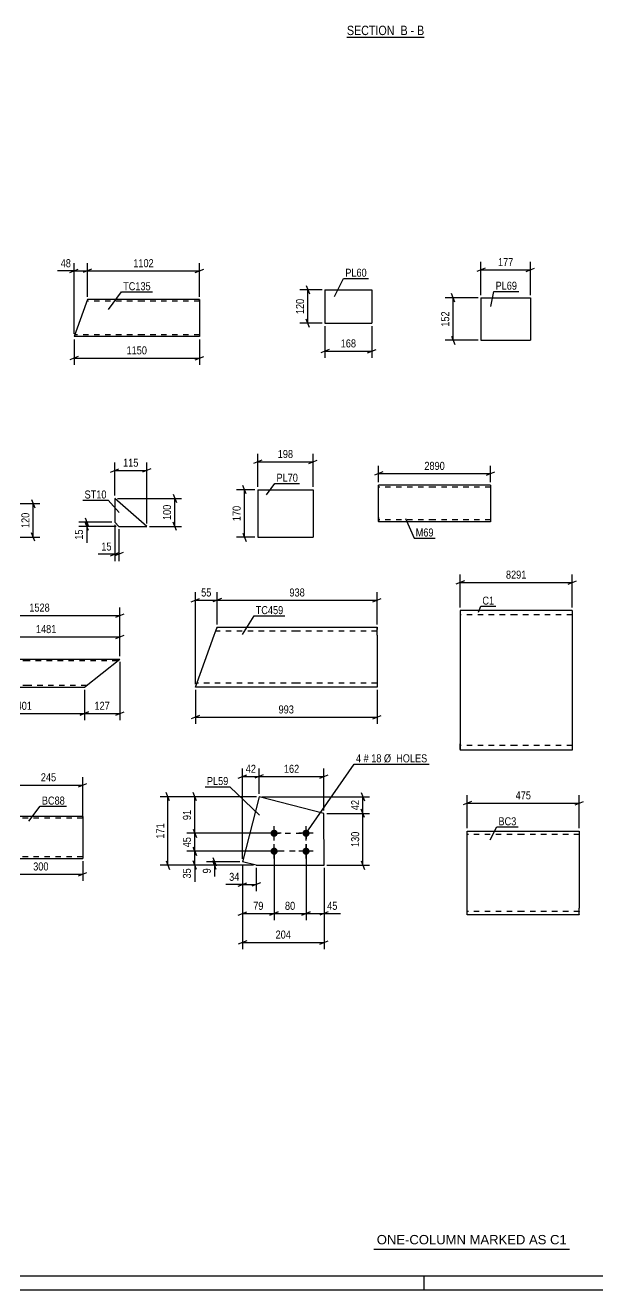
# Model space of a CAD drawing. Header units: millimetres. Extents: x 0 to 1189, y 0 to 841.
# Drawn here: x 626.3 to 831.1, y 0 to 452.5 of the extents above; entities that cross this region are included whole.
import ezdxf

# ---------------------------------------------------------------- set-up
doc = ezdxf.new("R2010")
doc.units = ezdxf.units.MM
doc.linetypes.add('DXK_LINE_DOT2', pattern=[3.9198, 1.9599, -1.9599])
doc.styles.add('Arial', font='ARIAL.TTF', dxfattribs={"height": 0.2})
doc.styles.add('Arial Narrow', font='ARIALN.TTF', dxfattribs={"height": 0.2})

# ---------------------------------------------------------------- blocks, each defined once
blk = doc.blocks.new('Unknown-682122038-1161')
at = {"color": 5, "linetype": 'Continuous'}
for p, q in [((5, 5), (1184, 5)), ((769, 0), (769, 5)), ((0, 0), (1189, 0))]:
    blk.add_line(p, q, dxfattribs=at)
blk = doc.blocks.new('Unknown-682122038-13 - 21619')
at = {"color": 6, "linetype": 'Continuous'}
blk.add_line((741.38, 448.26), (769.02, 448.26), dxfattribs=at)
at = {"color": 0, "linetype": 'Continuous'}
blk.add_wipeout([(759.49, 449.01), (759.49, 452.51), (741.38, 452.51), (741.38, 449.01)], dxfattribs=at)
at = {"color": 7, "linetype": 'Continuous', "style": 'Arial Narrow'}
blk.add_text('SECTION ', height=3.34, dxfattribs=at).set_placement((741.38, 449.01))
at = {"color": 0, "linetype": 'Continuous'}
blk.add_wipeout([(763.09, 449.01), (763.09, 452.51), (760.54, 452.51), (760.54, 449.01)], dxfattribs=at)
blk.add_wipeout([(765.42, 449.01), (765.42, 452.51), (764.14, 452.51), (764.14, 449.01)], dxfattribs=at)
at = {"color": 7, "linetype": 'Continuous', "style": 'Arial Narrow'}
blk.add_text('B', height=3.34, dxfattribs=at).set_placement((760.54, 449.01))
at = {"color": 0, "linetype": 'Continuous'}
blk.add_wipeout([(769.02, 449.01), (769.02, 452.51), (766.47, 452.51), (766.47, 449.01)], dxfattribs=at)
at = {"color": 7, "linetype": 'Continuous', "style": 'Arial Narrow'}
for s, p in [('-', (764.14, 449.01)), ('B', (766.47, 449.01))]:
    blk.add_text(s, height=3.34, dxfattribs=at).set_placement(p)
blk = doc.blocks.new('Part-682122038-30388 - 30387')
at = {"color": 2, "linetype": 'Continuous'}
for p, q in [((709.47, 286.3), (709.47, 269.3)), ((709.47, 286.3), (729.24, 286.3)), ((729.24, 286.3), (729.24, 269.3)), ((709.47, 269.3), (729.24, 269.3))]:
    blk.add_line(p, q, dxfattribs=at)
blk = doc.blocks.new('Part-682122038-30403 - 30402')
at = {"color": 2, "linetype": 'Continuous'}
for p, q in [((772.7, 287.98), (752.7, 287.98)), ((752.7, 276.38), (752.7, 287.98)), ((792.8, 287.98), (772.8, 287.98)), ((792.8, 287.98), (792.8, 274.78)), ((752.7, 276.38), (752.7, 274.78)), ((772.7, 274.78), (752.7, 274.78)), ((792.8, 274.78), (772.8, 274.78))]:
    blk.add_line(p, q, dxfattribs=at)
at = {"color": 7, "linetype": 'DXK_LINE_DOT2'}
for p, q in [((772.7, 287.18), (752.7, 287.18)), ((792.8, 287.18), (772.8, 287.18)), ((752.7, 274.91), (752.7, 276.38)), ((752.7, 275.58), (752.7, 275.65)), ((772.7, 275.58), (752.7, 275.58)), ((792.8, 275.58), (772.8, 275.58)), ((792.8, 275.58), (792.8, 275.65))]:
    blk.add_line(p, q, dxfattribs=at)
blk = doc.blocks.new('Part-682122038-30410 - 30409')
at = {"color": 2, "linetype": 'Continuous'}
for p, q in [((801.9, 243.13), (781.9, 243.13)), ((781.9, 243.13), (781.9, 196.33)), ((822, 243.13), (802, 243.13)), ((822, 243.13), (822, 193.13)), ((781.9, 196.33), (781.9, 193.13)), ((801.9, 193.13), (781.9, 193.13)), ((822, 193.13), (802, 193.13))]:
    blk.add_line(p, q, dxfattribs=at)
at = {"color": 7, "linetype": 'DXK_LINE_DOT2'}
for p, q in [((801.9, 241.53), (781.9, 241.53)), ((781.9, 241.53), (781.9, 239.93)), ((822, 241.53), (802, 241.53)), ((781.9, 193.38), (781.9, 196.33)), ((801.9, 194.73), (781.9, 194.73)), ((822, 194.73), (802, 194.73))]:
    blk.add_line(p, q, dxfattribs=at)
blk = doc.blocks.new('Part-682122038-34749 - 34748')
at = {"color": 2, "linetype": 'Continuous'}
for p, q in [((648.08, 353.12), (643.71, 341.12)), ((648.51, 354.32), (648.08, 353.12)), ((668.51, 354.32), (648.51, 354.32)), ((688.61, 354.32), (668.61, 354.32)), ((688.61, 354.32), (688.61, 354.23)), ((688.61, 354.23), (688.61, 341.12)), ((668.51, 341.12), (643.71, 341.12)), ((688.61, 341.12), (668.61, 341.12))]:
    blk.add_line(p, q, dxfattribs=at)
at = {"color": 7, "linetype": 'DXK_LINE_DOT2'}
for p, q in [((668.51, 353.72), (648.29, 353.72)), ((648.48, 354.23), (648.39, 353.97)), ((648.51, 354.32), (648.48, 354.23)), ((688.61, 353.72), (668.61, 353.72)), ((688.61, 353.97), (688.61, 354.32)), ((668.51, 341.72), (643.93, 341.72)), ((688.61, 341.72), (668.61, 341.72))]:
    blk.add_line(p, q, dxfattribs=at)
blk = doc.blocks.new('Part-682122038-30281 - 30280')
at = {"color": 2, "linetype": 'Continuous'}
for p, q in [((784.44, 134.15), (784.44, 164.15)), ((784.44, 164.15), (804.44, 164.15)), ((804.54, 164.15), (824.54, 164.15)), ((824.54, 164.15), (824.54, 161.75)), ((824.54, 161.75), (824.54, 136.55)), ((824.54, 134.15), (824.54, 136.55)), ((804.44, 134.15), (784.44, 134.15)), ((824.54, 134.15), (804.54, 134.15))]:
    blk.add_line(p, q, dxfattribs=at)
at = {"color": 7, "linetype": 'DXK_LINE_DOT2'}
for p, q in [((804.44, 162.95), (784.44, 162.95)), ((824.54, 162.95), (804.54, 162.95)), ((824.54, 135.35), (824.54, 136.55)), ((784.44, 135.35), (784.44, 135.44)), ((804.44, 135.35), (784.44, 135.35)), ((824.54, 135.35), (804.54, 135.35)), ((824.54, 135.44), (824.54, 135.35)), ((824.54, 134.33), (824.54, 134.15))]:
    blk.add_line(p, q, dxfattribs=at)
blk = doc.blocks.new('Part-682122038-30373 - 30372')
at = {"color": 2, "linetype": 'Continuous'}
for p, q in [((733.49, 357.88), (733.49, 345.88)), ((733.49, 357.88), (750.28, 357.88)), ((750.28, 357.88), (750.28, 345.88)), ((733.49, 345.88), (750.28, 345.88))]:
    blk.add_line(p, q, dxfattribs=at)
blk = doc.blocks.new('Part-682122038-30381 - 30380')
at = {"color": 2, "linetype": 'Continuous'}
for p, q in [((789.34, 354.98), (789.34, 339.78)), ((789.34, 354.98), (807.02, 354.98)), ((807.02, 354.98), (807.02, 339.78)), ((789.34, 339.78), (807.02, 339.78))]:
    blk.add_line(p, q, dxfattribs=at)
blk = doc.blocks.new('Part-682122038-30475 - 30474')
at = {"color": 2, "linetype": 'Continuous'}
for p, q in [((658.25, 283.19), (658.25, 274.69)), ((669.75, 273.19), (658.25, 283.19)), ((658.25, 274.69), (659.75, 273.19)), ((659.75, 273.19), (669.75, 273.19))]:
    blk.add_line(p, q, dxfattribs=at)
blk = doc.blocks.new('Part-682122038-30505 - 30504')
at = {"color": 2, "linetype": 'Continuous'}
for p, q in [((709.95, 176.41), (704, 153.18)), ((733.16, 170.46), (709.95, 176.41)), ((733.17, 151.93), (733.16, 170.46)), ((708.89, 151.93), (704, 153.18)), ((708.89, 151.93), (733.17, 151.93))]:
    blk.add_line(p, q, dxfattribs=at)
blk = doc.blocks.new('Bolt-682122038-30506 - 30504')
at = {"linetype": 'Continuous'}
for points in [[(714.03, 163.36, -1), (716.6, 163.36, -1)], [(725.46, 163.36, -1), (728.03, 163.36, -1)], [(714.03, 156.93, -1), (716.6, 156.93, -1)], [(725.46, 156.93, -1), (728.03, 156.93, -1)]]:
    blk.add_hatch(color=1, dxfattribs=at).paths.add_polyline_path(points)
at = {"color": 1, "linetype": 'Continuous'}
for p, q in [((717.89, 163.36), (712.75, 163.36)), ((715.32, 160.79), (715.32, 165.93)), ((729.32, 163.36), (724.17, 163.36)), ((726.75, 160.79), (726.75, 165.93)), ((715.32, 154.36), (715.32, 159.5)), ((726.75, 154.36), (726.75, 159.5)), ((717.89, 156.93), (712.75, 156.93)), ((729.32, 156.93), (724.17, 156.93))]:
    blk.add_line(p, q, dxfattribs=at)
blk = doc.blocks.new('Part-682122038-34635 - 34634')
at = {"color": 2, "linetype": 'Continuous'}
for p, q in [((693.89, 234.24), (694.93, 237.1)), ((694.93, 237.1), (723.5, 237.1)), ((723.6, 237.1), (752.17, 237.1)), ((752.17, 236.26), (752.17, 237.1)), ((752.17, 234.24), (752.17, 236.26)), ((687.13, 215.67), (693.89, 234.24)), ((752.17, 234.24), (752.17, 215.67)), ((723.5, 215.67), (687.13, 215.67)), ((752.17, 215.67), (723.6, 215.67))]:
    blk.add_line(p, q, dxfattribs=at)
at = {"color": 7, "linetype": 'DXK_LINE_DOT2'}
for p, q in [((723.5, 235.67), (694.41, 235.67)), ((694.93, 237.1), (694.63, 236.26)), ((752.17, 235.67), (723.6, 235.67)), ((752.17, 237.1), (752.17, 236.26)), ((723.5, 217.1), (687.65, 217.1)), ((752.17, 217.1), (723.6, 217.1))]:
    blk.add_line(p, q, dxfattribs=at)
blk = doc.blocks.new('Part-682122038-34647 - 34646')
at = {"color": 2, "linetype": 'Continuous'}
for p, q in [((621.85, 168.17), (616.83, 154.37)), ((621.85, 168.17), (622.29, 169.37)), ((646.83, 169.37), (622.29, 169.37)), ((646.83, 169.37), (646.83, 169.28)), ((646.83, 169.28), (646.83, 154.37)), ((616.83, 154.37), (646.83, 154.37))]:
    blk.add_line(p, q, dxfattribs=at)
at = {"color": 7, "linetype": 'DXK_LINE_DOT2'}
for p, q in [((646.83, 168.77), (622.07, 168.77)), ((622.25, 169.28), (622.16, 169.02)), ((622.29, 169.37), (622.25, 169.28)), ((646.83, 169.02), (646.83, 169.37)), ((646.83, 154.97), (617.05, 154.97))]:
    blk.add_line(p, q, dxfattribs=at)
blk = doc.blocks.new('Part-682122038-34701 - 34700')
at = {"color": 2, "linetype": 'Continuous'}
for p, q in [((606.74, 224.49), (602.59, 215.69)), ((607.31, 225.69), (606.74, 224.49)), ((607.31, 225.69), (627.31, 225.69)), ((627.41, 225.69), (660.12, 225.69)), ((647.41, 215.69), (660.12, 225.69)), ((602.59, 215.69), (627.31, 215.69)), ((627.41, 215.69), (647.41, 215.69))]:
    blk.add_line(p, q, dxfattribs=at)
at = {"color": 7, "linetype": 'DXK_LINE_DOT2'}
for p, q in [((627.31, 225.09), (607.02, 225.09)), ((607.14, 225.34), (607.31, 225.69)), ((659.36, 225.09), (627.41, 225.09)), ((627.31, 216.29), (602.88, 216.29)), ((648.17, 216.29), (627.41, 216.29))]:
    blk.add_line(p, q, dxfattribs=at)
blk = doc.blocks.new('Rectangle-682122038-34622 - 30504')
at = {"color": 1, "linetype": 'DXK_LINE_DOT2'}
blk.add_lwpolyline([(715.32, 163.36), (726.75, 163.36), (726.75, 156.93), (715.32, 156.93), (715.32, 163.36)], close=True, dxfattribs=at)
blk = doc.blocks.new('StraightDimension-682122038-31050 - 30387')
at = {"color": 7, "linetype": 'Continuous'}
for p, q in [((708.47, 286.3), (701.82, 286.3)), ((705.27, 284.8), (704.07, 287.8)), ((704.67, 269.3), (704.67, 286.3)), ((708.47, 269.3), (701.82, 269.3)), ((704.07, 270.8), (705.27, 267.8))]:
    blk.add_line(p, q, dxfattribs=at)
at = {"color": 0}
blk.add_wipeout([(703.92, 281.14), (699.72, 281.14), (699.72, 274.45), (703.92, 274.45)], dxfattribs=at)
at = {"color": 3, "style": 'Arial Narrow'}
blk.add_text('170', height=2.863, rotation=90.0002, dxfattribs=at).set_placement((703.32, 275.05))
blk = doc.blocks.new('StraightDimension-682122038-31054 - 30387')
at = {"color": 7, "linetype": 'Continuous'}
for p, q in [((709.47, 287.3), (709.47, 299.15)), ((729.24, 287.3), (729.24, 299.15)), ((710.97, 296.9), (707.97, 295.7)), ((709.47, 296.3), (729.24, 296.3)), ((727.74, 295.7), (730.74, 296.9))]:
    blk.add_line(p, q, dxfattribs=at)
at = {"color": 0}
blk.add_wipeout([(722.7, 297.05), (722.7, 301.25), (716.02, 301.25), (716.02, 297.05)], dxfattribs=at)
at = {"color": 3, "style": 'Arial Narrow'}
blk.add_text('198', height=2.863, dxfattribs=at).set_placement((716.62, 297.65))
blk = doc.blocks.new('StraightDimension-682122038-31138 - 30402')
at = {"color": 7, "linetype": 'Continuous'}
for p, q in [((752.7, 288.98), (752.7, 294.9)), ((792.8, 288.98), (792.8, 294.9)), ((754.2, 292.65), (751.2, 291.45)), ((752.7, 292.05), (792.8, 292.05)), ((791.3, 291.45), (794.3, 292.65))]:
    blk.add_line(p, q, dxfattribs=at)
at = {"color": 0}
blk.add_wipeout([(777.01, 292.8), (777.01, 297), (768.49, 297), (768.49, 292.8)], dxfattribs=at)
at = {"color": 3, "style": 'Arial Narrow'}
blk.add_text('2890', height=2.863, dxfattribs=at).set_placement((769.09, 293.4))
blk = doc.blocks.new('StraightDimension-682122038-31142 - 30409')
at = {"color": 7, "linetype": 'Continuous'}
for p, q in [((783.4, 253.73), (780.4, 252.53)), ((781.9, 244.13), (781.9, 255.98)), ((820.5, 252.53), (823.5, 253.73)), ((822, 244.13), (822, 255.98)), ((781.9, 253.13), (822, 253.13))]:
    blk.add_line(p, q, dxfattribs=at)
at = {"color": 0}
blk.add_wipeout([(806.2, 253.88), (806.2, 258.08), (797.69, 258.08), (797.69, 253.88)], dxfattribs=at)
at = {"color": 3, "style": 'Arial Narrow'}
blk.add_text('8291', height=2.863, dxfattribs=at).set_placement((798.29, 254.48))
blk = doc.blocks.new('StraightDimension-682122038-35123 - 34748')
at = {"color": 7, "linetype": 'Continuous'}
for p, q in [((648.51, 355.32), (648.51, 367.43)), ((688.61, 355.32), (688.61, 367.43)), ((650.01, 365.18), (647.01, 363.98)), ((648.51, 364.58), (688.61, 364.58)), ((687.11, 363.98), (690.11, 365.18))]:
    blk.add_line(p, q, dxfattribs=at)
at = {"color": 0}
blk.add_wipeout([(672.82, 365.33), (672.82, 369.53), (664.31, 369.53), (664.31, 365.33)], dxfattribs=at)
at = {"color": 3, "style": 'Arial Narrow'}
blk.add_text('1102', height=2.863, dxfattribs=at).set_placement((664.91, 365.93))
blk = doc.blocks.new('StraightDimension-682122038-35124 - 34748')
at = {"color": 7, "linetype": 'Continuous'}
for p, q in [((643.71, 342.12), (643.71, 367.43)), ((648.51, 355.32), (648.51, 367.43)), ((642.21, 363.98), (645.21, 365.18)), ((643.71, 364.58), (648.51, 364.58)), ((650.01, 365.18), (647.01, 363.98))]:
    blk.add_line(p, q, dxfattribs=at)
at = {"color": 0}
blk.add_wipeout([(643.18, 365.33), (643.18, 369.53), (638.33, 369.53), (638.33, 365.33)], dxfattribs=at)
at = {"color": 7, "linetype": 'Continuous'}
blk.add_line((643.71, 364.58), (637.8, 364.58), dxfattribs=at)
blk.add_line((643.71, 364.58), (637.8, 364.58), dxfattribs=at)
at = {"color": 3, "style": 'Arial Narrow'}
blk.add_text('48', height=2.863, dxfattribs=at).set_placement((638.93, 365.93))
blk = doc.blocks.new('StraightDimension-682122038-35158 - 34748')
at = {"color": 7, "linetype": 'Continuous'}
for p, q in [((643.71, 340.12), (643.71, 330.99)), ((688.61, 340.12), (688.61, 330.99)), ((645.21, 333.99), (642.21, 332.79)), ((643.71, 333.39), (688.61, 333.39)), ((687.11, 332.79), (690.11, 333.99))]:
    blk.add_line(p, q, dxfattribs=at)
at = {"color": 0}
blk.add_wipeout([(670.42, 334.14), (670.42, 338.34), (661.9, 338.34), (661.9, 334.14)], dxfattribs=at)
at = {"color": 3, "style": 'Arial Narrow'}
blk.add_text('1150', height=2.863, dxfattribs=at).set_placement((662.5, 334.74))
blk = doc.blocks.new('StraightDimension-682122038-30806 - 30280')
at = {"color": 7, "linetype": 'Continuous'}
for p, q in [((784.44, 165.15), (784.44, 177)), ((824.54, 165.15), (824.54, 177)), ((785.94, 174.75), (782.94, 173.55)), ((784.44, 174.15), (824.54, 174.15)), ((823.04, 173.55), (826.04, 174.75))]:
    blk.add_line(p, q, dxfattribs=at)
at = {"color": 0}
blk.add_wipeout([(807.83, 174.9), (807.83, 179.1), (801.15, 179.1), (801.15, 174.9)], dxfattribs=at)
at = {"color": 3, "style": 'Arial Narrow'}
blk.add_text('475', height=2.863, dxfattribs=at).set_placement((801.75, 175.5))
blk = doc.blocks.new('StraightDimension-682122038-30854 - 30296')
at = {"color": 7, "linetype": 'Continuous'}
for p, q in [((608.07, 281.34), (631.47, 281.34)), ((628.47, 282.84), (629.67, 279.84)), ((629.07, 269.34), (629.07, 281.34)), ((620.07, 269.34), (631.47, 269.34)), ((629.67, 267.84), (628.47, 270.84))]:
    blk.add_line(p, q, dxfattribs=at)
at = {"color": 0}
blk.add_wipeout([(628.32, 278.68), (624.12, 278.68), (624.12, 271.99), (628.32, 271.99)], dxfattribs=at)
at = {"color": 3, "style": 'Arial Narrow'}
blk.add_text('120', height=2.863, rotation=90.0002, dxfattribs=at).set_placement((627.72, 272.59))
blk = doc.blocks.new('StraightDimension-682122038-31034 - 30372')
at = {"color": 7, "linetype": 'Continuous'}
for p, q in [((732.49, 357.88), (724.52, 357.88)), ((726.77, 359.38), (727.97, 356.38)), ((727.37, 345.88), (727.37, 357.88)), ((732.49, 345.88), (724.52, 345.88)), ((727.97, 344.38), (726.77, 347.38))]:
    blk.add_line(p, q, dxfattribs=at)
at = {"color": 0}
blk.add_wipeout([(726.62, 355.22), (722.42, 355.22), (722.42, 348.54), (726.62, 348.54)], dxfattribs=at)
at = {"color": 3, "style": 'Arial Narrow'}
blk.add_text('120', height=2.863, rotation=90.0002, dxfattribs=at).set_placement((726.02, 349.14))
blk = doc.blocks.new('StraightDimension-682122038-31038 - 30372')
at = {"color": 7, "linetype": 'Continuous'}
for p, q in [((733.49, 344.88), (733.49, 333.48)), ((750.28, 344.88), (750.28, 333.48)), ((734.99, 336.48), (731.99, 335.28)), ((733.49, 335.88), (750.28, 335.88)), ((748.78, 335.28), (751.78, 336.48))]:
    blk.add_line(p, q, dxfattribs=at)
at = {"color": 0}
blk.add_wipeout([(745.23, 336.63), (745.23, 340.83), (738.55, 340.83), (738.55, 336.63)], dxfattribs=at)
at = {"color": 3, "style": 'Arial Narrow'}
blk.add_text('168', height=2.863, dxfattribs=at).set_placement((739.15, 337.23))
blk = doc.blocks.new('StraightDimension-682122038-31046 - 30380')
at = {"color": 7, "linetype": 'Continuous'}
for p, q in [((789.34, 355.98), (789.34, 367.83)), ((807.02, 355.98), (807.02, 367.83)), ((790.84, 365.58), (787.84, 364.38)), ((789.34, 364.98), (807.02, 364.98)), ((805.52, 364.38), (808.52, 365.58))]:
    blk.add_line(p, q, dxfattribs=at)
at = {"color": 0}
blk.add_wipeout([(801.52, 365.73), (801.52, 369.93), (794.84, 369.93), (794.84, 365.73)], dxfattribs=at)
at = {"color": 3, "style": 'Arial Narrow'}
blk.add_text('177', height=2.863, dxfattribs=at).set_placement((795.44, 366.33))
blk = doc.blocks.new('StraightDimension-682122038-31042 - 30380')
at = {"color": 7, "linetype": 'Continuous'}
for p, q in [((788.34, 354.98), (776.49, 354.98)), ((779.94, 353.48), (778.74, 356.48)), ((779.34, 339.78), (779.34, 354.98)), ((788.34, 339.78), (776.49, 339.78)), ((778.74, 341.28), (779.94, 338.28))]:
    blk.add_line(p, q, dxfattribs=at)
at = {"color": 0}
blk.add_wipeout([(778.59, 350.72), (774.39, 350.72), (774.39, 344.04), (778.59, 344.04)], dxfattribs=at)
at = {"color": 3, "style": 'Arial Narrow'}
blk.add_text('152', height=2.863, rotation=90.0002, dxfattribs=at).set_placement((777.99, 344.64))
blk = doc.blocks.new('StraightDimension-682122038-31306 - 30474')
at = {"color": 7, "linetype": 'Continuous'}
for p, q in [((647.65, 276.19), (648.85, 273.19)), ((657.25, 274.69), (645.4, 274.69)), ((658.75, 273.19), (645.4, 273.19)), ((648.85, 271.69), (647.65, 274.69)), ((648.25, 273.19), (648.25, 274.69))]:
    blk.add_line(p, q, dxfattribs=at)
at = {"color": 0}
blk.add_wipeout([(647.5, 272.67), (643.3, 272.67), (643.3, 267.81), (647.5, 267.81)], dxfattribs=at)
at = {"color": 7, "linetype": 'Continuous'}
blk.add_line((648.25, 273.19), (648.25, 267.29), dxfattribs=at)
blk.add_line((648.25, 273.19), (648.25, 267.29), dxfattribs=at)
at = {"color": 3, "style": 'Arial Narrow'}
blk.add_text('15', height=2.863, rotation=90.0002, dxfattribs=at).set_placement((646.9, 268.41))
blk = doc.blocks.new('StraightDimension-682122038-31298 - 30474')
at = {"color": 7, "linetype": 'Continuous'}
for p, q in [((658.25, 273.69), (658.25, 260.79)), ((659.75, 272.19), (659.75, 260.79)), ((656.75, 262.59), (659.75, 263.79)), ((661.25, 263.79), (658.25, 262.59)), ((658.25, 263.19), (659.75, 263.19))]:
    blk.add_line(p, q, dxfattribs=at)
at = {"color": 0}
blk.add_wipeout([(657.72, 263.94), (657.72, 268.14), (652.87, 268.14), (652.87, 263.94)], dxfattribs=at)
at = {"color": 7, "linetype": 'Continuous'}
blk.add_line((658.25, 263.19), (652.34, 263.19), dxfattribs=at)
blk.add_line((658.25, 263.19), (652.34, 263.19), dxfattribs=at)
at = {"color": 3, "style": 'Arial Narrow'}
blk.add_text('15', height=2.863, dxfattribs=at).set_placement((653.47, 264.54))
blk = doc.blocks.new('StraightDimension-682122038-31310 - 30474')
at = {"color": 7, "linetype": 'Continuous'}
for p, q in [((659.25, 283.19), (682.15, 283.19)), ((679.15, 284.69), (680.35, 281.69)), ((679.75, 273.19), (679.75, 283.19)), ((670.75, 273.19), (682.15, 273.19)), ((680.35, 271.69), (679.15, 274.69))]:
    blk.add_line(p, q, dxfattribs=at)
at = {"color": 0}
blk.add_wipeout([(679, 281.53), (674.8, 281.53), (674.8, 274.85), (679, 274.85)], dxfattribs=at)
at = {"color": 3, "style": 'Arial Narrow'}
blk.add_text('100', height=2.863, rotation=90.0002, dxfattribs=at).set_placement((678.4, 275.45))
blk = doc.blocks.new('StraightDimension-682122038-31302 - 30474')
at = {"color": 7, "linetype": 'Continuous'}
for p, q in [((658.25, 284.19), (658.25, 296.04)), ((669.75, 274.19), (669.75, 296.04)), ((656.75, 292.59), (659.75, 293.79)), ((658.25, 293.19), (669.75, 293.19)), ((671.25, 293.79), (668.25, 292.59))]:
    blk.add_line(p, q, dxfattribs=at)
at = {"color": 0}
blk.add_wipeout([(667.34, 293.94), (667.34, 298.14), (660.65, 298.14), (660.65, 293.94)], dxfattribs=at)
at = {"color": 3, "style": 'Arial Narrow'}
blk.add_text('115', height=2.863, dxfattribs=at).set_placement((661.25, 294.54))
blk = doc.blocks.new('StraightDimension-682122038-31358 - 30504')
at = {"color": 7, "linetype": 'Continuous'}
for p, q in [((677.93, 174.91), (676.73, 177.91)), ((708.95, 176.41), (674.48, 176.41)), ((677.33, 151.93), (677.33, 176.41)), ((707.89, 151.93), (674.48, 151.93)), ((676.73, 153.43), (677.93, 150.43))]:
    blk.add_line(p, q, dxfattribs=at)
at = {"color": 0}
blk.add_wipeout([(676.58, 167.51), (672.38, 167.51), (672.38, 160.83), (676.58, 160.83)], dxfattribs=at)
at = {"color": 3, "style": 'Arial Narrow'}
blk.add_text('171', height=2.863, rotation=90.0002, dxfattribs=at).set_placement((675.98, 161.43))
blk = doc.blocks.new('StraightDimension-682122038-34617 - 30504')
at = {"color": 7, "linetype": 'Continuous'}
for p, q in [((746.5, 177.91), (747.7, 174.91)), ((710.95, 176.41), (749.5, 176.41)), ((747.7, 168.96), (746.5, 171.96)), ((747.1, 170.46), (747.1, 176.41)), ((734.16, 170.46), (749.5, 170.46))]:
    blk.add_line(p, q, dxfattribs=at)
at = {"color": 0}
blk.add_wipeout([(746.35, 175.87), (742.15, 175.87), (742.15, 171.01), (746.35, 171.01)], dxfattribs=at)
at = {"color": 3, "style": 'Arial Narrow'}
blk.add_text('42', height=2.863, rotation=90.0002, dxfattribs=at).set_placement((745.75, 171.61))
blk = doc.blocks.new('StraightDimension-682122038-31330 - 30504')
at = {"color": 7, "linetype": 'Continuous'}
for p, q in [((726.75, 155.93), (726.75, 132.21)), ((733.17, 150.93), (733.17, 132.21)), ((725.25, 134.01), (728.25, 135.21)), ((726.75, 134.61), (733.17, 134.61)), ((734.67, 135.21), (731.67, 134.01))]:
    blk.add_line(p, q, dxfattribs=at)
at = {"color": 0}
blk.add_wipeout([(738.56, 135.36), (738.56, 139.56), (733.7, 139.56), (733.7, 135.36)], dxfattribs=at)
at = {"color": 7, "linetype": 'Continuous'}
blk.add_line((733.17, 134.61), (739.08, 134.61), dxfattribs=at)
blk.add_line((733.17, 134.61), (739.08, 134.61), dxfattribs=at)
at = {"color": 3, "style": 'Arial Narrow'}
blk.add_text('45', height=2.863, dxfattribs=at).set_placement((734.3, 135.96))
blk = doc.blocks.new('StraightDimension-682122038-31322 - 30504')
at = {"color": 7, "linetype": 'Continuous'}
for p, q in [((693.4, 154.68), (694.6, 151.68)), ((703, 153.18), (691.15, 153.18)), ((707.89, 151.93), (691.15, 151.93)), ((694.6, 150.43), (693.4, 153.43)), ((694, 151.93), (694, 153.18))]:
    blk.add_line(p, q, dxfattribs=at)
at = {"color": 0}
blk.add_wipeout([(693.25, 151.41), (689.05, 151.41), (689.05, 148.38), (693.25, 148.38)], dxfattribs=at)
at = {"color": 7, "linetype": 'Continuous'}
blk.add_line((694, 151.93), (694, 147.85), dxfattribs=at)
blk.add_line((694, 151.93), (694, 147.85), dxfattribs=at)
at = {"color": 3, "style": 'Arial Narrow'}
blk.add_text('9', height=2.86, rotation=90.0002, dxfattribs=at).set_placement((692.65, 148.98))
blk = doc.blocks.new('StraightDimension-682122038-31314 - 30504')
at = {"color": 7, "linetype": 'Continuous'}
for p, q in [((704, 152.18), (704, 142.58)), ((708.89, 150.93), (708.89, 142.58)), ((702.5, 144.38), (705.5, 145.58)), ((704, 144.98), (708.89, 144.98)), ((710.39, 145.58), (707.39, 144.38))]:
    blk.add_line(p, q, dxfattribs=at)
at = {"color": 0}
blk.add_wipeout([(703.47, 145.73), (703.47, 149.93), (698.62, 149.93), (698.62, 145.73)], dxfattribs=at)
at = {"color": 7, "linetype": 'Continuous'}
blk.add_line((704, 144.98), (698.09, 144.98), dxfattribs=at)
blk.add_line((704, 144.98), (698.09, 144.98), dxfattribs=at)
at = {"color": 3, "style": 'Arial Narrow'}
blk.add_text('34', height=2.863, dxfattribs=at).set_placement((699.22, 146.33))
blk = doc.blocks.new('StraightDimension-682122038-31331 - 30504')
at = {"color": 7, "linetype": 'Continuous'}
for p, q in [((715.32, 155.93), (715.32, 132.21)), ((726.75, 155.93), (726.75, 132.21)), ((713.82, 134.01), (716.82, 135.21)), ((715.32, 134.61), (726.75, 134.61)), ((728.25, 135.21), (725.25, 134.01))]:
    blk.add_line(p, q, dxfattribs=at)
at = {"color": 0}
blk.add_wipeout([(723.46, 135.36), (723.46, 139.56), (718.6, 139.56), (718.6, 135.36)], dxfattribs=at)
at = {"color": 3, "style": 'Arial Narrow'}
blk.add_text('80', height=2.863, dxfattribs=at).set_placement((719.2, 135.96))
blk = doc.blocks.new('StraightDimension-682122038-31332 - 30504')
at = {"color": 7, "linetype": 'Continuous'}
for p, q in [((715.32, 155.93), (715.32, 132.21)), ((704, 152.18), (704, 132.21)), ((702.5, 134.01), (705.5, 135.21)), ((704, 134.61), (715.32, 134.61)), ((716.82, 135.21), (713.82, 134.01))]:
    blk.add_line(p, q, dxfattribs=at)
at = {"color": 0}
blk.add_wipeout([(712.09, 135.36), (712.09, 139.56), (707.23, 139.56), (707.23, 135.36)], dxfattribs=at)
at = {"color": 3, "style": 'Arial Narrow'}
blk.add_text('79', height=2.863, dxfattribs=at).set_placement((707.83, 135.96))
blk = doc.blocks.new('StraightDimension-682122038-31342 - 30504')
at = {"color": 7, "linetype": 'Continuous'}
for p, q in [((704, 152.18), (704, 121.91)), ((733.17, 150.93), (733.17, 121.91)), ((705.5, 124.91), (702.5, 123.71)), ((704, 124.31), (733.17, 124.31)), ((731.67, 123.71), (734.67, 124.91))]:
    blk.add_line(p, q, dxfattribs=at)
at = {"color": 0}
blk.add_wipeout([(721.93, 125.06), (721.93, 129.26), (715.24, 129.26), (715.24, 125.06)], dxfattribs=at)
at = {"color": 3, "style": 'Arial Narrow'}
blk.add_text('204', height=2.863, dxfattribs=at).set_placement((715.84, 125.66))
blk = doc.blocks.new('StraightDimension-682122038-31346 - 30504')
at = {"color": 7, "linetype": 'Continuous'}
for p, q in [((687.49, 174.91), (686.29, 177.91)), ((708.95, 176.41), (684.04, 176.41)), ((686.89, 163.36), (686.89, 176.41)), ((714.32, 163.36), (684.04, 163.36)), ((686.29, 164.86), (687.49, 161.86))]:
    blk.add_line(p, q, dxfattribs=at)
at = {"color": 0}
blk.add_wipeout([(686.14, 172.31), (681.94, 172.31), (681.94, 167.46), (686.14, 167.46)], dxfattribs=at)
at = {"color": 3, "style": 'Arial Narrow'}
blk.add_text('91', height=2.863, rotation=90.0002, dxfattribs=at).set_placement((685.54, 168.06))
blk = doc.blocks.new('StraightDimension-682122038-31347 - 30504')
at = {"color": 7, "linetype": 'Continuous'}
for p, q in [((714.32, 163.36), (684.04, 163.36)), ((686.29, 164.86), (687.49, 161.86)), ((686.89, 156.93), (686.89, 163.36)), ((687.49, 155.43), (686.29, 158.43)), ((714.32, 156.93), (684.04, 156.93))]:
    blk.add_line(p, q, dxfattribs=at)
at = {"color": 0}
blk.add_wipeout([(686.14, 162.57), (681.94, 162.57), (681.94, 157.72), (686.14, 157.72)], dxfattribs=at)
at = {"color": 3, "style": 'Arial Narrow'}
blk.add_text('45', height=2.863, rotation=90.0002, dxfattribs=at).set_placement((685.54, 158.32))
blk = doc.blocks.new('StraightDimension-682122038-31348 - 30504')
at = {"color": 7, "linetype": 'Continuous'}
for p, q in [((686.29, 158.43), (687.49, 155.43)), ((714.32, 156.93), (684.04, 156.93)), ((686.89, 151.93), (686.89, 156.93)), ((707.89, 151.93), (684.04, 151.93)), ((687.49, 150.43), (686.29, 153.43))]:
    blk.add_line(p, q, dxfattribs=at)
at = {"color": 0}
blk.add_wipeout([(686.14, 151.41), (681.94, 151.41), (681.94, 146.55), (686.14, 146.55)], dxfattribs=at)
at = {"color": 7, "linetype": 'Continuous'}
blk.add_line((686.89, 151.93), (686.89, 146.02), dxfattribs=at)
blk.add_line((686.89, 151.93), (686.89, 146.02), dxfattribs=at)
at = {"color": 3, "style": 'Arial Narrow'}
blk.add_text('35', height=2.863, rotation=90.0002, dxfattribs=at).set_placement((685.54, 147.15))
blk = doc.blocks.new('StraightDimension-682122038-34607 - 30504')
at = {"color": 7, "linetype": 'Continuous'}
for p, q in [((709.95, 177.41), (709.95, 186.49)), ((733.16, 171.46), (733.16, 186.49)), ((711.45, 184.24), (708.45, 183.04)), ((709.95, 183.64), (733.16, 183.64)), ((731.66, 183.04), (734.66, 184.24))]:
    blk.add_line(p, q, dxfattribs=at)
at = {"color": 0}
blk.add_wipeout([(724.9, 184.39), (724.9, 188.59), (718.22, 188.59), (718.22, 184.39)], dxfattribs=at)
at = {"color": 3, "style": 'Arial Narrow'}
blk.add_text('162', height=2.863, dxfattribs=at).set_placement((718.82, 184.99))
blk = doc.blocks.new('StraightDimension-682122038-34608 - 30504')
at = {"color": 7, "linetype": 'Continuous'}
for p, q in [((704, 154.18), (704, 186.49)), ((709.95, 177.41), (709.95, 186.49)), ((702.5, 183.04), (705.5, 184.24)), ((704, 183.64), (709.95, 183.64)), ((711.45, 184.24), (708.45, 183.04))]:
    blk.add_line(p, q, dxfattribs=at)
at = {"color": 0}
blk.add_wipeout([(709.4, 184.39), (709.4, 188.59), (704.55, 188.59), (704.55, 184.39)], dxfattribs=at)
at = {"color": 3, "style": 'Arial Narrow'}
blk.add_text('42', height=2.863, dxfattribs=at).set_placement((705.15, 184.99))
blk = doc.blocks.new('StraightDimension-682122038-34618 - 30504')
at = {"color": 7, "linetype": 'Continuous'}
for p, q in [((747.7, 168.96), (746.5, 171.96)), ((734.16, 170.46), (749.5, 170.46)), ((747.1, 151.93), (747.1, 170.46)), ((734.17, 151.93), (749.5, 151.93)), ((746.5, 153.43), (747.7, 150.43))]:
    blk.add_line(p, q, dxfattribs=at)
at = {"color": 0}
blk.add_wipeout([(746.35, 164.54), (742.15, 164.54), (742.15, 157.85), (746.35, 157.85)], dxfattribs=at)
at = {"color": 3, "style": 'Arial Narrow'}
blk.add_text('130', height=2.863, rotation=90.0002, dxfattribs=at).set_placement((745.75, 158.45))
blk = doc.blocks.new('StraightDimension-682122038-47658 - 34634')
at = {"color": 7, "linetype": 'Continuous'}
for p, q in [((687.13, 216.67), (687.13, 249.6)), ((694.93, 238.1), (694.93, 249.6)), ((685.63, 246.15), (688.63, 247.35)), ((687.13, 246.75), (694.93, 246.75)), ((696.43, 247.35), (693.43, 246.15))]:
    blk.add_line(p, q, dxfattribs=at)
at = {"color": 0}
blk.add_wipeout([(693.46, 247.5), (693.46, 251.7), (688.6, 251.7), (688.6, 247.5)], dxfattribs=at)
at = {"color": 3, "style": 'Arial Narrow'}
blk.add_text('55', height=2.863, dxfattribs=at).set_placement((689.2, 248.1))
blk = doc.blocks.new('StraightDimension-682122038-47657 - 34634')
at = {"color": 7, "linetype": 'Continuous'}
for p, q in [((694.93, 238.1), (694.93, 249.6)), ((752.17, 238.1), (752.17, 249.6)), ((696.43, 247.35), (693.43, 246.15)), ((694.93, 246.75), (752.17, 246.75)), ((750.67, 246.15), (753.67, 247.35))]:
    blk.add_line(p, q, dxfattribs=at)
at = {"color": 0}
blk.add_wipeout([(726.89, 247.5), (726.89, 251.7), (720.21, 251.7), (720.21, 247.5)], dxfattribs=at)
at = {"color": 3, "style": 'Arial Narrow'}
blk.add_text('938', height=2.863, dxfattribs=at).set_placement((720.81, 248.1))
blk = doc.blocks.new('StraightDimension-682122038-47692 - 34634')
at = {"color": 7, "linetype": 'Continuous'}
for p, q in [((687.13, 214.67), (687.13, 202.49)), ((752.17, 214.67), (752.17, 202.49)), ((688.63, 205.49), (685.63, 204.29)), ((687.13, 204.89), (752.17, 204.89)), ((750.67, 204.29), (753.67, 205.49))]:
    blk.add_line(p, q, dxfattribs=at)
at = {"color": 0}
blk.add_wipeout([(722.99, 205.64), (722.99, 209.84), (716.31, 209.84), (716.31, 205.64)], dxfattribs=at)
at = {"color": 3, "style": 'Arial Narrow'}
blk.add_text('993', height=2.863, dxfattribs=at).set_placement((716.91, 206.24))
blk = doc.blocks.new('StraightDimension-682122038-35772 - 34646')
at = {"color": 7, "linetype": 'Continuous'}
for p, q in [((623.79, 181.21), (620.79, 180.01)), ((622.29, 170.37), (622.29, 183.46)), ((645.33, 180.01), (648.33, 181.21)), ((646.83, 169.37), (646.83, 183.46)), ((622.29, 180.61), (646.83, 180.61))]:
    blk.add_line(p, q, dxfattribs=at)
at = {"color": 0}
blk.add_wipeout([(637.9, 181.36), (637.9, 185.56), (631.22, 185.56), (631.22, 181.36)], dxfattribs=at)
at = {"color": 3, "style": 'Arial Narrow'}
blk.add_text('245', height=2.863, dxfattribs=at).set_placement((631.82, 181.96))
blk = doc.blocks.new('StraightDimension-682122038-35807 - 34646')
at = {"color": 7, "linetype": 'Continuous'}
for p, q in [((616.83, 153.37), (616.83, 146.3)), ((646.83, 153.37), (646.83, 146.3)), ((618.33, 149.3), (615.33, 148.1)), ((616.83, 148.7), (646.83, 148.7)), ((645.33, 148.1), (648.33, 149.3))]:
    blk.add_line(p, q, dxfattribs=at)
at = {"color": 0}
blk.add_wipeout([(635.17, 149.45), (635.17, 153.65), (628.49, 153.65), (628.49, 149.45)], dxfattribs=at)
at = {"color": 3, "style": 'Arial Narrow'}
blk.add_text('300', height=2.863, dxfattribs=at).set_placement((629.09, 150.05))
blk = doc.blocks.new('StraightDimension-682122038-35912 - 34700')
at = {"color": 7, "linetype": 'Continuous'}
for p, q in [((604.09, 241.93), (601.09, 240.73)), ((602.59, 216.69), (602.59, 244.18)), ((602.59, 241.33), (660.12, 241.33)), ((658.62, 240.73), (661.62, 241.93)), ((660.12, 226.69), (660.12, 244.18))]:
    blk.add_line(p, q, dxfattribs=at)
at = {"color": 0}
blk.add_wipeout([(635.61, 242.08), (635.61, 246.28), (627.1, 246.28), (627.1, 242.08)], dxfattribs=at)
at = {"color": 3, "style": 'Arial Narrow'}
blk.add_text('1528', height=2.863, dxfattribs=at).set_placement((627.7, 242.68))
blk = doc.blocks.new('StraightDimension-682122038-35818 - 34700')
at = {"color": 7, "linetype": 'Continuous'}
for p, q in [((607.31, 226.69), (607.31, 236.49)), ((660.12, 226.69), (660.12, 236.49)), ((608.81, 234.24), (605.81, 233.04)), ((607.31, 233.64), (660.12, 233.64)), ((658.62, 233.04), (661.62, 234.24))]:
    blk.add_line(p, q, dxfattribs=at)
at = {"color": 0}
blk.add_wipeout([(637.97, 234.39), (637.97, 238.59), (629.46, 238.59), (629.46, 234.39)], dxfattribs=at)
at = {"color": 3, "style": 'Arial Narrow'}
blk.add_text('1481', height=2.863, dxfattribs=at).set_placement((630.06, 234.99))
blk = doc.blocks.new('StraightDimension-682122038-35853 - 34700')
at = {"color": 7, "linetype": 'Continuous'}
for p, q in [((660.12, 224.69), (660.12, 203.79)), ((647.4, 214.69), (647.4, 203.79)), ((648.9, 206.79), (645.9, 205.59)), ((647.4, 206.19), (660.12, 206.19)), ((658.62, 205.59), (661.62, 206.79))]:
    blk.add_line(p, q, dxfattribs=at)
at = {"color": 0}
blk.add_wipeout([(657.1, 206.94), (657.1, 211.14), (650.42, 211.14), (650.42, 206.94)], dxfattribs=at)
at = {"color": 3, "style": 'Arial Narrow'}
blk.add_text('127', height=2.863, dxfattribs=at).set_placement((651.02, 207.54))
blk = doc.blocks.new('StraightDimension-682122038-35854 - 34700')
at = {"color": 7, "linetype": 'Continuous'}
for p, q in [((602.59, 214.69), (602.59, 203.79)), ((647.4, 214.69), (647.4, 203.79)), ((604.09, 206.79), (601.09, 205.59)), ((602.59, 206.19), (647.4, 206.19)), ((645.9, 205.59), (648.9, 206.79))]:
    blk.add_line(p, q, dxfattribs=at)
at = {"color": 0}
blk.add_wipeout([(629.25, 206.94), (629.25, 211.14), (620.74, 211.14), (620.74, 206.94)], dxfattribs=at)
at = {"color": 3, "style": 'Arial Narrow'}
blk.add_text('1401', height=2.863, dxfattribs=at).set_placement((621.34, 207.54))
blk = doc.blocks.new('Mark-682122038-31446 - 30387')
at = {"color": 0}
blk.add_wipeout([(723.84, 289.17), (723.84, 292.17), (716.16, 292.17), (716.16, 289.17)], dxfattribs=at)
blk.add_wipeout([(723.84, 289.17), (723.84, 292.17), (716.16, 292.17), (716.16, 289.17)], dxfattribs=at)
at = {"color": 30, "linetype": 'Continuous'}
for p, q in [((712.53, 284.5), (715.56, 288.57)), ((715.56, 288.57), (724.44, 288.57))]:
    blk.add_line(p, q, dxfattribs=at)
at = {"color": 3, "style": 'Arial Narrow'}
blk.add_text('PL70', height=2.863, dxfattribs=at).set_placement((716.16, 289.17))
blk = doc.blocks.new('Unknown-682122038-86400')
at = {"color": 7, "linetype": 'Continuous'}
blk.add_line((751, 14.5), (821, 14.5), dxfattribs=at)
at = {"color": 7, "style": 'Arial'}
blk.add_text('ONE-COLUMN MARKED AS C1', height=3.3428, dxfattribs=at).set_placement((752.06, 16.25))
blk = doc.blocks.new('Mark-682122038-31453 - 30402')
at = {"color": 0}
blk.add_wipeout([(772.38, 269.57), (772.38, 272.57), (765.99, 272.57), (765.99, 269.57)], dxfattribs=at)
blk.add_wipeout([(772.38, 269.57), (772.38, 272.57), (765.99, 272.57), (765.99, 269.57)], dxfattribs=at)
at = {"color": 30, "linetype": 'Continuous'}
for p, q in [((762.38, 276.01), (765.39, 268.97)), ((765.39, 268.97), (772.98, 268.97))]:
    blk.add_line(p, q, dxfattribs=at)
at = {"color": 3, "style": 'Arial Narrow'}
blk.add_text('M69', height=2.863, dxfattribs=at).set_placement((765.99, 269.57))
blk = doc.blocks.new('Mark-682122038-31456 - 30409')
at = {"color": 0}
blk.add_wipeout([(794.05, 245.18), (794.05, 248.18), (789.85, 248.18), (789.85, 245.18)], dxfattribs=at)
blk.add_wipeout([(794.05, 245.18), (794.05, 248.18), (789.85, 248.18), (789.85, 245.18)], dxfattribs=at)
at = {"color": 30, "linetype": 'Continuous'}
for p, q in [((788.42, 242.52), (789.25, 244.58)), ((789.25, 244.58), (794.65, 244.58))]:
    blk.add_line(p, q, dxfattribs=at)
at = {"color": 3, "style": 'Arial Narrow'}
blk.add_text('C1', height=2.863, dxfattribs=at).set_placement((789.85, 245.18))
blk = doc.blocks.new('Mark-682122038-34807 - 34748')
at = {"color": 0}
blk.add_wipeout([(671.14, 357.69), (671.14, 360.69), (661.28, 360.69), (661.28, 357.69)], dxfattribs=at)
blk.add_wipeout([(671.14, 357.69), (671.14, 360.69), (661.28, 360.69), (661.28, 357.69)], dxfattribs=at)
at = {"color": 30, "linetype": 'Continuous'}
for p, q in [((656.03, 350.76), (660.68, 357.09)), ((660.68, 357.09), (671.74, 357.09))]:
    blk.add_line(p, q, dxfattribs=at)
at = {"color": 3, "style": 'Arial Narrow'}
blk.add_text('TC135', height=2.863, dxfattribs=at).set_placement((661.28, 357.69))
blk = doc.blocks.new('Mark-682122038-31406 - 30280')
at = {"color": 0}
blk.add_wipeout([(802, 166.21), (802, 169.21), (795.6, 169.21), (795.6, 166.21)], dxfattribs=at)
blk.add_wipeout([(802, 166.21), (802, 169.21), (795.6, 169.21), (795.6, 166.21)], dxfattribs=at)
at = {"color": 30, "linetype": 'Continuous'}
for p, q in [((792.67, 161), (795, 165.61)), ((795, 165.61), (802.6, 165.61))]:
    blk.add_line(p, q, dxfattribs=at)
at = {"color": 3, "style": 'Arial Narrow'}
blk.add_text('BC3', height=2.863, dxfattribs=at).set_placement((795.6, 166.21))
blk = doc.blocks.new('Mark-682122038-31440 - 30372')
at = {"color": 0}
blk.add_wipeout([(748.46, 362.53), (748.46, 365.53), (740.78, 365.53), (740.78, 362.53)], dxfattribs=at)
blk.add_wipeout([(748.46, 362.53), (748.46, 365.53), (740.78, 365.53), (740.78, 362.53)], dxfattribs=at)
at = {"color": 30, "linetype": 'Continuous'}
for p, q in [((736.88, 355.45), (740.18, 361.93)), ((740.18, 361.93), (749.06, 361.93))]:
    blk.add_line(p, q, dxfattribs=at)
at = {"color": 3, "style": 'Arial Narrow'}
blk.add_text('PL60', height=2.863, dxfattribs=at).set_placement((740.78, 362.53))
blk = doc.blocks.new('Mark-682122038-31443 - 30380')
at = {"color": 0}
blk.add_wipeout([(802.25, 357.88), (802.25, 360.88), (794.57, 360.88), (794.57, 357.88)], dxfattribs=at)
blk.add_wipeout([(802.25, 357.88), (802.25, 360.88), (794.57, 360.88), (794.57, 357.88)], dxfattribs=at)
at = {"color": 30, "linetype": 'Continuous'}
for p, q in [((792.9, 351.91), (793.97, 357.28)), ((793.97, 357.28), (802.85, 357.28))]:
    blk.add_line(p, q, dxfattribs=at)
at = {"color": 3, "style": 'Arial Narrow'}
blk.add_text('PL69', height=2.863, dxfattribs=at).set_placement((794.57, 357.88))
blk = doc.blocks.new('Mark-682122038-31480 - 30474')
at = {"color": 0}
blk.add_wipeout([(655.32, 283.16), (655.32, 286.16), (647.47, 286.16), (647.47, 283.16)], dxfattribs=at)
blk.add_wipeout([(655.32, 283.16), (655.32, 286.16), (647.47, 286.16), (647.47, 283.16)], dxfattribs=at)
at = {"color": 30, "linetype": 'Continuous'}
for p in [(646.87, 282.56), (659.84, 278.09)]:
    blk.add_line(p, (655.92, 282.56), dxfattribs=at)
at = {"color": 3, "style": 'Arial Narrow'}
blk.add_text('ST10', height=2.863, dxfattribs=at).set_placement((647.47, 283.16))
blk = doc.blocks.new('Mark-682122038-31486 - 30504')
at = {"color": 0}
blk.add_wipeout([(746.44, 188.74), (746.44, 191.74), (744.61, 191.74), (744.61, 188.74)], dxfattribs=at)
blk.add_wipeout([(746.44, 188.74), (746.44, 191.74), (744.61, 191.74), (744.61, 188.74)], dxfattribs=at)
at = {"color": 7, "linetype": 'Continuous'}
blk.add_line((726.75, 163.36), (744.01, 188.14), dxfattribs=at)
at = {"color": 0}
blk.add_wipeout([(749.17, 188.74), (749.17, 191.74), (747.34, 191.74), (747.34, 188.74)], dxfattribs=at)
blk.add_wipeout([(749.17, 188.74), (749.17, 191.74), (747.34, 191.74), (747.34, 188.74)], dxfattribs=at)
at = {"color": 3, "style": 'Arial Narrow'}
blk.add_text('4', height=2.86, dxfattribs=at).set_placement((744.61, 188.74))
at = {"color": 0}
blk.add_wipeout([(753.72, 188.74), (753.72, 191.74), (750.07, 191.74), (750.07, 188.74)], dxfattribs=at)
blk.add_wipeout([(753.72, 188.74), (753.72, 191.74), (750.07, 191.74), (750.07, 188.74)], dxfattribs=at)
at = {"color": 3, "style": 'Arial Narrow'}
blk.add_text('#', height=2.86, dxfattribs=at).set_placement((747.34, 188.74))
at = {"color": 0}
blk.add_wipeout([(770.15, 188.74), (770.15, 191.74), (754.62, 191.74), (754.62, 188.74)], dxfattribs=at)
blk.add_wipeout([(770.15, 188.74), (770.15, 191.74), (754.62, 191.74), (754.62, 188.74)], dxfattribs=at)
at = {"color": 7, "linetype": 'Continuous'}
blk.add_line((744.01, 188.14), (770.75, 188.14), dxfattribs=at)
at = {"color": 3, "style": 'Arial Narrow'}
for s, p in [('18', (750.07, 188.74)), ('Ø  HOLES', (754.62, 188.74))]:
    blk.add_text(s, height=2.863, dxfattribs=at).set_placement(p)
blk = doc.blocks.new('Mark-682122038-31483 - 30504')
at = {"color": 0}
blk.add_wipeout([(698.92, 180.62), (698.92, 183.62), (691.25, 183.62), (691.25, 180.62)], dxfattribs=at)
blk.add_wipeout([(698.92, 180.62), (698.92, 183.62), (691.25, 183.62), (691.25, 180.62)], dxfattribs=at)
at = {"color": 30, "linetype": 'Continuous'}
for p in [(690.65, 180.02), (710.06, 169.81)]:
    blk.add_line(p, (699.52, 180.02), dxfattribs=at)
at = {"color": 3, "style": 'Arial Narrow'}
blk.add_text('PL59', height=2.863, dxfattribs=at).set_placement((691.25, 180.62))
blk = doc.blocks.new('Mark-682122038-34763 - 34634')
at = {"color": 0}
blk.add_wipeout([(718.59, 241.78), (718.59, 244.78), (708.73, 244.78), (708.73, 241.78)], dxfattribs=at)
blk.add_wipeout([(718.59, 241.78), (718.59, 244.78), (708.73, 244.78), (708.73, 241.78)], dxfattribs=at)
at = {"color": 30, "linetype": 'Continuous'}
for p, q in [((704.01, 234.48), (708.13, 241.18)), ((708.13, 241.18), (719.19, 241.18))]:
    blk.add_line(p, q, dxfattribs=at)
at = {"color": 3, "style": 'Arial Narrow'}
blk.add_text('TC459', height=2.863, dxfattribs=at).set_placement((708.73, 241.78))
blk = doc.blocks.new('Mark-682122038-34795 - 34646')
at = {"color": 0}
blk.add_wipeout([(640.41, 173.62), (640.41, 176.62), (632.19, 176.62), (632.19, 173.62)], dxfattribs=at)
blk.add_wipeout([(640.41, 173.62), (640.41, 176.62), (632.19, 176.62), (632.19, 173.62)], dxfattribs=at)
at = {"color": 30, "linetype": 'Continuous'}
for p, q in [((627.48, 167.74), (631.59, 173.02)), ((631.59, 173.02), (641.01, 173.02))]:
    blk.add_line(p, q, dxfattribs=at)
at = {"color": 3, "style": 'Arial Narrow'}
blk.add_text('BC88', height=2.863, dxfattribs=at).set_placement((632.19, 173.62))

msp = doc.modelspace()

# ---------------------------------------------------------------- block references
for name in ['Unknown-682122038-1161', 'Part-682122038-30373 - 30372', 'Part-682122038-34749 - 34748', 'Part-682122038-30381 - 30380', 'Part-682122038-30388 - 30387', 'Part-682122038-30403 - 30402', 'Part-682122038-30475 - 30474', 'Part-682122038-30410 - 30409', 'Part-682122038-34635 - 34634', 'Part-682122038-34701 - 34700', 'Part-682122038-30505 - 30504', 'Part-682122038-34647 - 34646', 'Bolt-682122038-30506 - 30504', 'Rectangle-682122038-34622 - 30504', 'Part-682122038-30281 - 30280', 'Unknown-682122038-86400']:
    msp.add_blockref(name, (0, 0))

# ---------------------------------------------------------------- next in the draw order: block references
for name in ['Unknown-682122038-13 - 21619', 'StraightDimension-682122038-35123 - 34748', 'StraightDimension-682122038-31046 - 30380', 'Mark-682122038-31440 - 30372', 'StraightDimension-682122038-31034 - 30372', 'StraightDimension-682122038-31138 - 30402', 'StraightDimension-682122038-31050 - 30387', 'StraightDimension-682122038-30854 - 30296', 'StraightDimension-682122038-31306 - 30474', 'Mark-682122038-31453 - 30402', 'StraightDimension-682122038-31142 - 30409', 'StraightDimension-682122038-47658 - 34634', 'StraightDimension-682122038-35912 - 34700', 'StraightDimension-682122038-35772 - 34646', 'StraightDimension-682122038-31358 - 30504', 'StraightDimension-682122038-30806 - 30280', 'StraightDimension-682122038-31330 - 30504', 'StraightDimension-682122038-35807 - 34646']:
    msp.add_blockref(name, (0, 0))

# ---------------------------------------------------------------- next in the draw order: block references
for name in ['StraightDimension-682122038-35124 - 34748', 'Mark-682122038-34807 - 34748', 'Mark-682122038-31443 - 30380', 'StraightDimension-682122038-31042 - 30380', 'StraightDimension-682122038-31038 - 30372', 'StraightDimension-682122038-31054 - 30387', 'StraightDimension-682122038-31298 - 30474', 'StraightDimension-682122038-47657 - 34634', 'Mark-682122038-31456 - 30409', 'StraightDimension-682122038-35818 - 34700', 'StraightDimension-682122038-47692 - 34634', 'Mark-682122038-34795 - 34646', 'StraightDimension-682122038-34617 - 30504', 'Mark-682122038-31406 - 30280', 'StraightDimension-682122038-31322 - 30504', 'StraightDimension-682122038-31331 - 30504']:
    msp.add_blockref(name, (0, 0))

# ---------------------------------------------------------------- next in the draw order: block references
for name in ['StraightDimension-682122038-35158 - 34748', 'Mark-682122038-31446 - 30387', 'StraightDimension-682122038-31310 - 30474', 'Mark-682122038-34763 - 34634', 'StraightDimension-682122038-35853 - 34700', 'StraightDimension-682122038-31346 - 30504', 'StraightDimension-682122038-31314 - 30504']:
    msp.add_blockref(name, (0, 0))

# ---------------------------------------------------------------- next in the draw order: block references
for name in ['StraightDimension-682122038-31302 - 30474', 'StraightDimension-682122038-35854 - 34700', 'StraightDimension-682122038-34607 - 30504', 'StraightDimension-682122038-31332 - 30504']:
    msp.add_blockref(name, (0, 0))

# ---------------------------------------------------------------- next in the draw order: block references
for name in ['Mark-682122038-31480 - 30474', 'StraightDimension-682122038-31347 - 30504', 'StraightDimension-682122038-31342 - 30504']:
    msp.add_blockref(name, (0, 0))

# ---------------------------------------------------------------- next in the draw order: block references
for name in ['StraightDimension-682122038-34618 - 30504', 'StraightDimension-682122038-31348 - 30504']:
    msp.add_blockref(name, (0, 0))

# ---------------------------------------------------------------- next in the draw order: block references
for name in ['Mark-682122038-31486 - 30504', 'StraightDimension-682122038-34608 - 30504']:
    msp.add_blockref(name, (0, 0))

# ---------------------------------------------------------------- next in the draw order: block references
msp.add_blockref('Mark-682122038-31483 - 30504', (0, 0))

doc.saveas('drawing.dxf')
